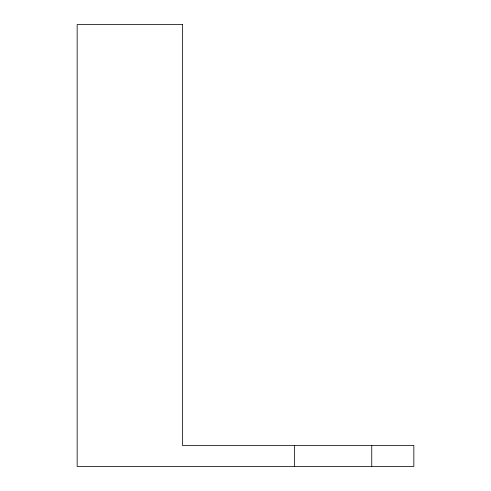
<?xml version="1.0" encoding="UTF-8"?>
<svg xmlns="http://www.w3.org/2000/svg" width="491" height="491" viewBox="0 0 491 491"><rect width="100%" height="100%" fill="white"/><g stroke="black" fill="none" stroke-linecap="round" stroke-linejoin="round"><path stroke-width="0.74" d="M371.755 445.405L371.755 466.45M294.6 445.405L294.6 466.45M182.37 24.55L77.155 24.55L77.155 466.45L413.845 466.45L413.845 445.405L182.37 445.405L182.37 24.55"/></g></svg>
